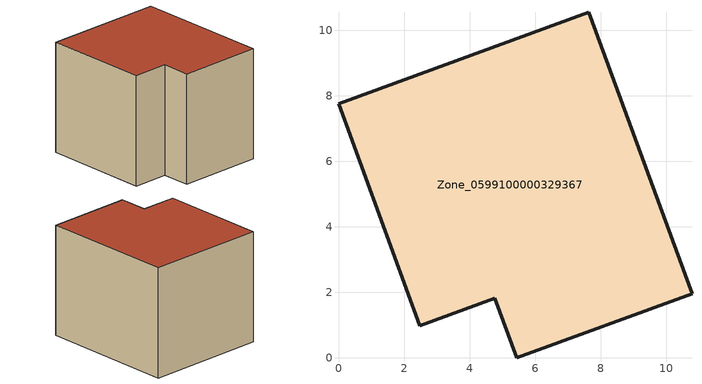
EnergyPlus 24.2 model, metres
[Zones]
Zone_0599100000329367
 floor ground (C_G): 0,7.76 7.63,10.55 10.79,1.96 5.44,0 4.78,1.82 2.47,0.98 z0
 wall outside (C_F): 7.63,10.55 0,7.76 2.47,0.98 4.78,1.82 5.44,0 10.79,1.96 7.63,10.55 z0:7.44
 roof outside (C_R): 10.79,1.96 7.63,10.55 0,7.76 2.47,0.98 4.78,1.82 5.44,0 z7.44
[BUILDING]
Pand.0599100000329367: North Axis=0; Terrain=City; Loads Convergence Tolerance Value=0.04; Temperature Convergence Tolerance Value=0.4; Solar Distribution=FullExterior; Maximum Number of Warmup Days=25; Minimum Number of Warmup Days=1
[Site:Location]
Rotterdam.The.Hague.AP_ZH_NLD Design_Conditions: Latitude=51.96; Longitude=4.45; Time Zone=1; Elevation=-4.5
[SITE:GROUNDTEMPERATURE:BUILDINGSURFACE]
18, 18, 18, 18, 18, 18, 18, 18, 18, 18, 18, 18
[MATERIAL] Thermal Absorptance=0.9; Solar Absorptance=0.7; Visible Absorptance=0.7
Name | Roughness | Thickness | Conductivity | Density | Specific Heat
G.TC.1975-1991 | MediumSmooth | 0.15 | 0.288461 | 540 | 1210
F.TC.1975-1991 | Rough | 0.3 | 0.230769 | 1920 | 840
R.TC.1975-1991 | MediumRough | 0.2 | 0.153846 | 1500 | 1000
[CONSTRUCTION]
C_G: G.TC.1975-1991
C_F: F.TC.1975-1991
C_R: R.TC.1975-1991
[ZONE]
Zone_0599100000329367: Type=1; Multiplier=1; Ceiling Height=Autocalculate; Volume=Autocalculate; Floor Area=autocalculate; Part of Total Floor Area=Yes
[ZONEINFILTRATION:DESIGNFLOWRATE]
Infil_Zone_0599100000329367: Zone or ZoneList or Space or SpaceList=Zone_0599100000329367; Schedule=AlwaysOn; Design Flow Rate Calculation Method=Flow/Area; Flow Rate per Floor Area=0.003; Constant Term Coefficient=1; Temperature Term Coefficient=0; Velocity Term Coefficient=0; Velocity Squared Term Coefficient=0
[HVACTEMPLATE:ZONE:IDEALLOADSAIRSYSTEM]
Zone_0599100000329367: Maximum Heating Supply Air Temperature=50; Minimum Cooling Supply Air Temperature=13; Maximum Heating Supply Air Humidity Ratio=0.0156; Minimum Cooling Supply Air Humidity Ratio=0.0077; Heating Limit=NoLimit; Cooling Limit=NoLimit; Dehumidification Control Type=ConstantSensibleHeatRatio; Cooling Sensible Heat Ratio=0.7; Dehumidification Setpoint=60; Humidification Control Type=None; Humidification Setpoint=30; Outdoor Air Method=None; Outdoor Air Flow Rate per Person=0.00944; Outdoor Air Flow Rate per Zone Floor Area=0; Outdoor Air Flow Rate per Zone=0; Demand Controlled Ventilation Type=None; Outdoor Air Economizer Type=NoEconomizer; Heat Recovery Type=None; Sensible Heat Recovery Effectiveness=0.7; Latent Heat Recovery Effectiveness=0.65
[ZONECONTROL:THERMOSTAT]
ThermostatControl_Zone_0599100000329367: Zone or ZoneList=Zone_0599100000329367; Control Type Schedule=DualSetpointControlType; Control 1=Thermostat_Zone_0599100000329367; Temperature Difference Between Cutout And Setpoint=0
[THERMOSTATSETPOINT:DUALSETPOINT]
Thermostat_Zone_0599100000329367: Heating Setpoint Temperature Schedule=HeatingSetpoint_Zone_0599100000329367; Cooling Setpoint Temperature Schedule=CoolingSetpoint_Zone_0599100000329367
[SCHEDULE:COMPACT]
HeatingSetpoint_Zone_0599100000329367: Through: 12/31, For: AllDays, Until: 24:00, 21
CoolingSetpoint_Zone_0599100000329367: Through: 12/31, For: AllDays, Until: 24:00, 24
DualSetpointControlType: Through: 12/31, For: AllDays, Until: 24:00, 4
AlwaysOn: Through: 12/31, For: AllDays, Until: 24:00, 1
